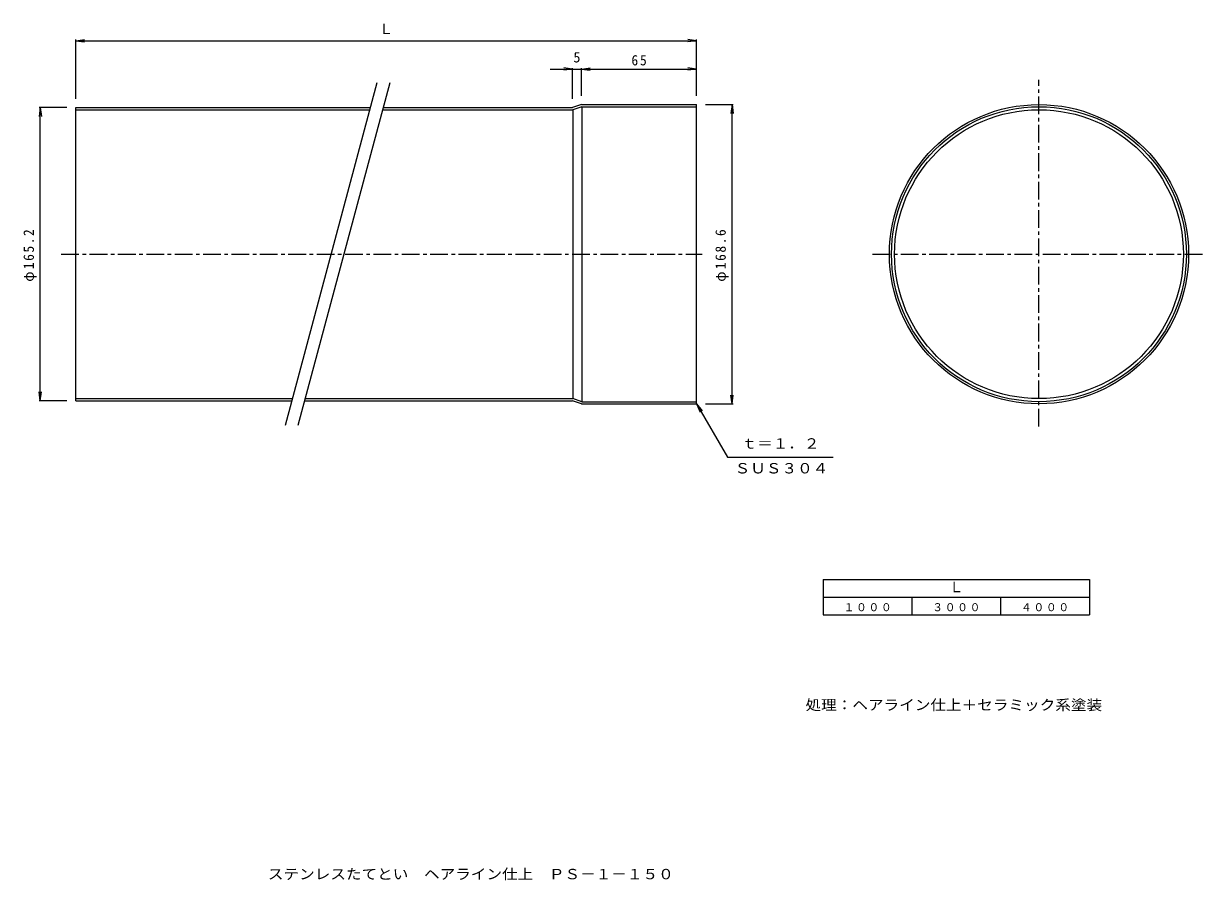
# Model space of a CAD drawing. Units: millimetres, scale not verified. Extents: x -315 to 350, y -272 to 211.
import ezdxf
from ezdxf.enums import TextEntityAlignment as Align

# ---------------------------------------------------------------- set-up
doc = ezdxf.new("R2010")
doc.units = ezdxf.units.MM
doc.header["$LTSCALE"] = 2
doc.linetypes.add('CHAIN1', pattern=[8, 5, -1, 1, -1])
doc.layers.add('1-0', color=3, linetype='Continuous', lineweight=9)
doc.layers.add('1-4', color=7, linetype='Continuous', lineweight=9)
doc.layers.add('F-5', color=2, linetype='Continuous')
doc.styles.add('ＭＳ ゴシック', font='')
doc.styles.get('ＭＳ ゴシック').set_extended_font_data('MS Gothic')

msp = doc.modelspace()

# ---------------------------------------------------------------- linework, layer by layer
at = {"layer": '1-0'}
for p, q in [((-115.856, 177.438), (-167.624, -15.762)), ((-108.609, 177.438), (-160.377, -15.762)), ((-285.616, -1.762), (-285.616, 163.438)), ((-285.616, 163.438), (-119.607, 163.438)), ((-285.616, 162.238), (-119.929, 162.238)), ((-112.682, 162.238), (-5.418, 162.238)), ((-112.36, 163.438), (-5.616, 163.438)), ((-0.616, 165.138), (-5.616, 163.438)), ((-0.418, 163.938), (-5.418, 162.238)), ((-5.418, 162.238), (-5.418, -0.562)), ((-0.616, 165.138), (64.384, 165.138)), ((-0.418, 163.938), (64.384, 163.938)), ((-0.418, 163.938), (-0.418, -2.262)), ((64.384, -3.462), (64.384, 165.138)), ((-285.616, -0.562), (-163.551, -0.562)), ((-285.616, -1.762), (-163.872, -1.762)), ((-156.625, -1.762), (-5.616, -1.762)), ((-156.304, -0.562), (-5.418, -0.562)), ((-0.616, -3.462), (-5.616, -1.762)), ((-0.418, -2.262), (-5.418, -0.562)), ((-0.616, -3.462), (64.384, -3.462)), ((-0.418, -2.262), (64.384, -2.262))]:
    msp.add_line(p, q, dxfattribs=at)
at = {"layer": '1-0', "linetype": 'CHAIN1'}
for p, q in [((257.357, -16.292), (257.357, 179.052)), ((-293.803, 80.838), (67.451, 80.838)), ((163.515, 80.838), (350.037, 80.838))]:
    msp.add_line(p, q, dxfattribs=at)
at = {"layer": '1-0'}
for radius in [84.3, 83.1, 81.4]:
    msp.add_circle((257.357, 80.838), radius, dxfattribs=at)
at = {"layer": '1-4'}
for p, q in [((-285.616, 201.138), (-280.659, 201.79)), ((-285.616, 168.438), (-285.616, 201.738)), ((-285.616, 201.138), (64.384, 201.138)), ((-285.616, 201.138), (-280.659, 200.485)), ((64.384, 201.138), (59.427, 201.79)), ((64.384, 201.138), (59.427, 200.485)), ((64.384, 170.138), (64.384, 201.738)), ((-18.123, 185.138), (64.384, 185.138)), ((-5.616, 185.138), (-10.573, 185.79)), ((-5.616, 185.138), (-10.573, 184.485)), ((-5.616, 168.438), (-5.616, 185.738)), ((-0.616, 185.138), (4.341, 185.79)), ((-0.616, 170.138), (-0.616, 185.738)), ((-0.616, 185.138), (4.341, 184.485)), ((64.384, 185.138), (59.427, 185.79)), ((64.384, 185.138), (59.427, 184.485)), ((-305.616, 163.438), (-306.269, 158.481)), ((-290.616, 163.438), (-306.216, 163.438)), ((-305.616, -1.762), (-305.616, 163.438)), ((-305.616, 163.438), (-304.964, 158.481)), ((69.384, 165.138), (84.984, 165.138)), ((84.384, 165.138), (83.731, 160.181)), ((84.384, -3.462), (84.384, 165.138)), ((84.384, 165.138), (85.037, 160.181)), ((-305.616, -1.762), (-306.269, 3.195)), ((-305.616, -1.762), (-304.964, 3.195)), ((84.384, -3.462), (83.731, 1.495)), ((84.384, -3.462), (85.037, 1.495)), ((-290.616, -1.762), (-306.216, -1.762)), ((64.384, -3.462), (67.428, -7.429)), ((64.384, -3.462), (66.297, -8.082)), ((64.384, -3.462), (81.704, -33.462)), ((69.384, -3.462), (84.984, -3.462)), ((81.704, -33.462), (141.323, -33.462)), ((135.74, -102.405), (135.74, -122.405)), ((135.74, -102.405), (285.741, -102.405)), ((285.741, -102.405), (285.741, -122.405)), ((135.74, -112.405), (285.741, -112.405)), ((185.741, -112.405), (185.741, -122.405)), ((235.741, -112.405), (235.741, -122.405)), ((135.74, -122.405), (285.741, -122.405))]:
    msp.add_line(p, q, dxfattribs=at)

# ---------------------------------------------------------------- texts
at = {"layer": '1-4', "color": 2, "style": 'ＭＳ ゴシック'}
for s, p in [('Ｌ', (-114.616, 203.138)), ('5', (-5.116, 187.138)), ('Ｌ', (206.74, -111.405))]:
    msp.add_text(s, height=5.865, dxfattribs=at).set_placement(p, align=Align.BOTTOM_LEFT)
at = {"layer": '1-4', "color": 2, "style": 'ＭＳ ゴシック', "width": 1.1}
for s, p in [('ｔ＝１．２', (89.652, -30.506)), ('ＳＵＳ３０４', (85.8, -44.463)), ('処理：ヘアライン仕上＋セラミック系塗装', (125.741, -177.832))]:
    msp.add_text(s, height=5.865, dxfattribs=at).set_placement(p, align=Align.BOTTOM_LEFT)
at = {"layer": '1-4', "color": 2, "insert": (27.634, 187.138), "char_height": 5.865, "attachment_point": 7, "style": 'ＭＳ ゴシック'}
msp.add_mtext('\\T1.27;\\W0.95;65', dxfattribs=at)
at = {"layer": '1-4', "color": 2, "char_height": 5.865, "attachment_point": 7, "rotation": 90, "style": 'ＭＳ ゴシック'}
for s, insert in [('\\T1.23;\\W0.95;φ165.2', (-307.616, 65.338)), ('\\T1.23;\\W0.95;φ168.6', (82.384, 65.338))]:
    msp.add_mtext(s, dxfattribs=dict(at, insert=insert))
at = {"layer": '1-4', "char_height": 4.399, "attachment_point": 7, "style": 'ＭＳ ゴシック'}
for s, insert in [('\\T1.17;１０００', (147.24, -120.405)), ('\\T1.17;３０００', (197.24, -120.405)), ('\\T1.17;４０００', (247.241, -120.405))]:
    msp.add_mtext(s, dxfattribs=dict(at, insert=insert))
at = {"layer": 'F-5', "style": 'ＭＳ ゴシック', "width": 1.1}
msp.add_text('ステンレスたてとい\u3000ヘアライン仕上\u3000ＰＳ－１－１５０', height=5.865, dxfattribs=at).set_placement((-177.321, -273.15), align=Align.BOTTOM_LEFT)

doc.saveas('drawing.dxf')
